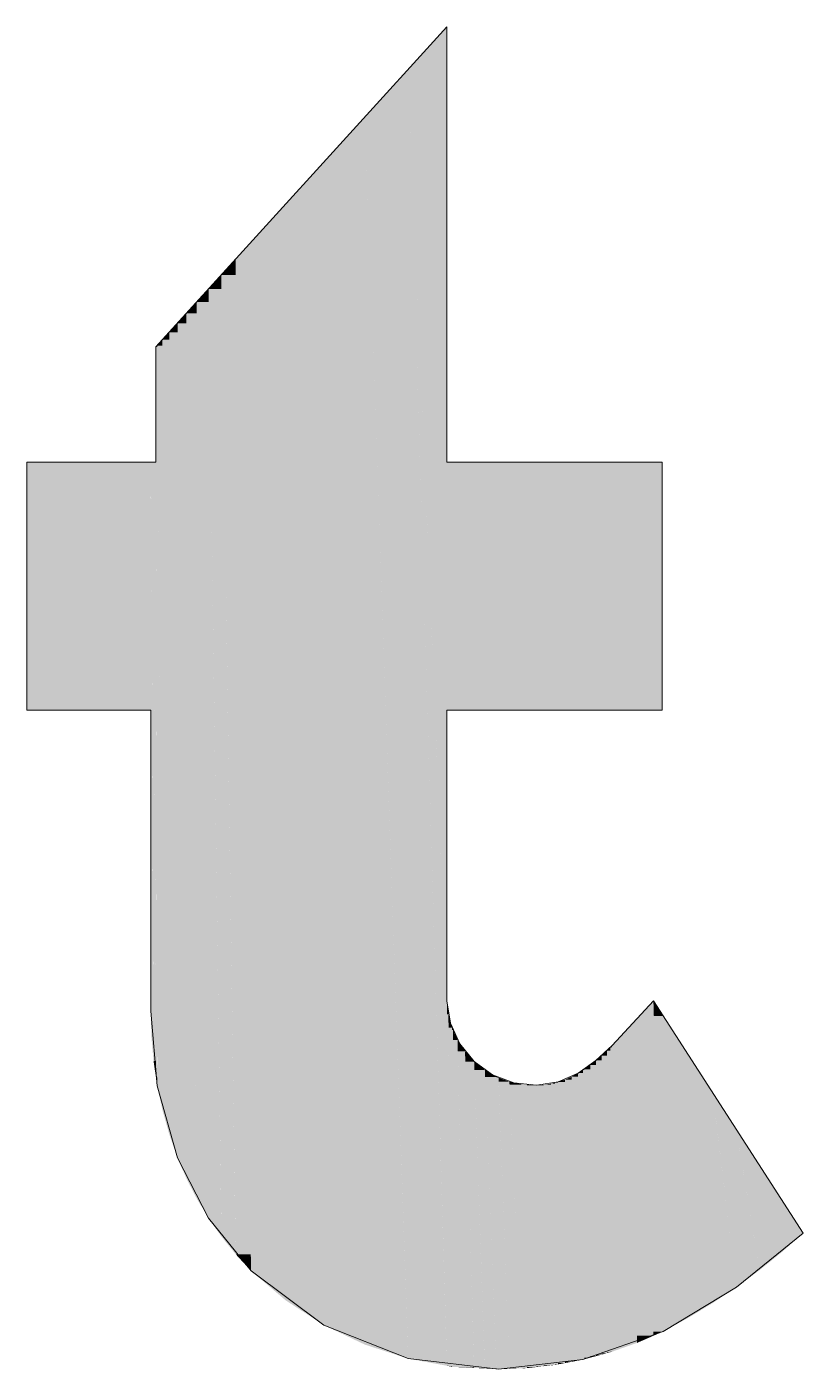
# Model space of a CAD drawing. Extents: x 885 to 2021, y 330 to 1122.
# Drawn here: x 1738.584 to 1740.891, y 648.903 to 652.893 of the extents above; entities that cross this region are included whole.
import ezdxf

# ---------------------------------------------------------------- set-up
doc = ezdxf.new("R2010")
doc.units = 0
doc.layers.get('0').update_dxf_attribs({"lineweight": 18})
doc.layers.add('P11_Plankopf_Ausführung_AF_4_800 Plankopf', color=7, linetype='Continuous', lineweight=25)

# ---------------------------------------------------------------- blocks, each defined once
blk = doc.blocks.new('Referenz-A0T8DI3SAL', base_point=(1729.7843, 502.0648))
at = {"layer": 'P11_Plankopf_Ausführung_AF_4_800 Plankopf', "color": 0, "linetype": 'Continuous', "lineweight": 13, "ltscale": 16.9}
for p, q in [((1739.8323, 652.8933), (1738.9674, 651.9418)), ((1739.8323, 651.5991), (1739.8323, 652.8933)), ((1738.9674, 651.9418), (1738.9674, 651.5991)), ((1738.9674, 651.5991), (1738.5837, 651.5991)), ((1738.5837, 651.5991), (1738.5837, 650.8625)), ((1740.4714, 651.5991), (1739.8323, 651.5991)), ((1740.4714, 650.8625), (1740.4714, 651.5991)), ((1738.5837, 650.8625), (1738.9521, 650.8625)), ((1738.9521, 650.8625), (1738.9521, 649.9673)), ((1739.8323, 649.9979), (1739.8323, 650.8625)), ((1739.8323, 650.8625), (1740.4714, 650.8625)), ((1739.8323, 649.9979), (1739.843, 649.9314)), ((1740.4458, 649.9979), (1740.323, 649.8649)), ((1740.8908, 649.3074), (1740.4458, 649.9979)), ((1738.9521, 649.9673), (1738.9712, 649.7455)), ((1739.843, 649.9314), (1739.8706, 649.8699)), ((1739.8706, 649.8699), (1739.9132, 649.8176)), ((1740.2751, 649.8208), (1740.323, 649.8649)), ((1739.9132, 649.8176), (1739.9678, 649.7781)), ((1740.222, 649.7831), (1740.2751, 649.8208)), ((1739.9678, 649.7781), (1740.0309, 649.7541)), ((1740.0309, 649.7541), (1740.0979, 649.7473)), ((1740.0979, 649.7473), (1740.1623, 649.7569)), ((1740.1623, 649.7569), (1740.222, 649.7831)), ((1738.9712, 649.7455), (1739.0315, 649.5312)), ((1739.0315, 649.5312), (1739.1236, 649.3522)), ((1739.1236, 649.3522), (1739.25, 649.1954)), ((1740.6927, 649.147), (1740.8908, 649.3074)), ((1739.25, 649.1954), (1739.4664, 649.0341)), ((1740.4746, 649.0151), (1740.6927, 649.147)), ((1739.4664, 649.0341), (1739.7173, 648.9344)), ((1740.2363, 648.9315), (1740.4746, 649.0151)), ((1739.7173, 648.9344), (1739.9854, 648.9032)), ((1739.9854, 648.9032), (1740.2363, 648.9315))]:
    blk.add_line(p, q, dxfattribs=at)
at = {"layer": 'P11_Plankopf_Ausführung_AF_4_800 Plankopf', "color": 0, "linetype": 'Continuous', "lineweight": 0, "ltscale": 0.0169}
for points in [[(1739.8323, 652.7668), (1739.7173, 652.7668), (1739.8323, 652.8933)], [(1739.7173, 652.6252), (1739.5886, 652.6252), (1739.7173, 652.7668)], [(1739.8316, 648.9344), (1739.7173, 648.9344), (1739.7173, 652.7668)], [(1739.8323, 651.5991), (1739.8323, 652.7668), (1739.7173, 652.7668)], [(1739.8323, 649.9979), (1739.7999, 649.9979), (1739.7173, 652.7668)], [(1739.8323, 650.8625), (1739.7964, 650.8625), (1739.7173, 652.7668)], [(1739.8323, 651.5991), (1739.7878, 651.5991), (1739.7173, 652.7668)], [(1739.5886, 652.4909), (1739.4664, 652.4909), (1739.5886, 652.6252)], [(1739.7158, 648.976), (1739.5886, 648.976), (1739.5886, 652.6252)], [(1739.7173, 648.9344), (1739.7173, 652.6252), (1739.5886, 652.6252)], [(1739.4664, 652.366), (1739.3529, 652.366), (1739.4664, 652.4909)], [(1739.5866, 649.0341), (1739.4664, 649.0341), (1739.4664, 652.4909)], [(1739.5886, 648.976), (1739.5886, 652.4909), (1739.4664, 652.4909)], [(1739.3529, 652.2528), (1739.25, 652.2528), (1739.3529, 652.366)], [(1739.4639, 649.1077), (1739.3529, 649.1077), (1739.3529, 652.366)], [(1739.4664, 649.0341), (1739.4664, 652.366), (1739.3529, 652.366)], [(1739.25, 652.2026), (1739.2044, 652.2026), (1739.25, 652.2528)], [(1739.3501, 649.1954), (1739.25, 649.1954), (1739.25, 652.2528)], [(1739.3529, 649.1077), (1739.3529, 652.2528), (1739.25, 652.2528)], [(1739.2044, 652.1561), (1739.1622, 652.1561), (1739.2044, 652.2026)], [(1739.2493, 649.2448), (1739.2044, 649.2448), (1739.2044, 652.2026)], [(1739.25, 649.1954), (1739.25, 652.2026), (1739.2044, 652.2026)], [(1739.1622, 652.1137), (1739.1236, 652.1137), (1739.1622, 652.1561)], [(1739.2036, 649.2971), (1739.1622, 649.2971), (1739.1622, 652.1561)], [(1739.2044, 649.2448), (1739.2044, 652.1561), (1739.1622, 652.1561)], [(1739.1236, 652.0755), (1739.0889, 652.0755), (1739.1236, 652.1137)], [(1739.1614, 649.3522), (1739.1236, 649.3522), (1739.1236, 652.1137)], [(1739.1622, 649.2971), (1739.1622, 652.1137), (1739.1236, 652.1137)], [(1739.0889, 652.0417), (1739.0581, 652.0417), (1739.0889, 652.0755)], [(1739.1229, 649.4097), (1739.0889, 649.4097), (1739.0889, 652.0755)], [(1739.1236, 649.3522), (1739.1236, 652.0755), (1739.0889, 652.0755)], [(1739.0581, 652.0124), (1739.0315, 652.0124), (1739.0581, 652.0417)], [(1739.0882, 649.4695), (1739.0581, 649.4695), (1739.0581, 652.0417)], [(1739.0889, 649.4097), (1739.0889, 652.0417), (1739.0581, 652.0417)], [(1739.0069, 651.9632), (1738.9868, 651.9632), (1739.0069, 651.9853)], [(1739.0315, 651.9853), (1739.0069, 651.9853), (1739.0315, 652.0124)], [(1739.0308, 649.6013), (1739.0069, 649.6013), (1739.0069, 651.9853)], [(1739.0315, 649.5312), (1739.0315, 651.9853), (1739.0069, 651.9853)], [(1739.0575, 649.5312), (1739.0315, 649.5312), (1739.0315, 652.0124)], [(1739.0581, 649.4695), (1739.0581, 652.0124), (1739.0315, 652.0124)], [(1738.9712, 651.9418), (1738.9674, 651.9418), (1738.9712, 651.946)], [(1738.9868, 651.946), (1738.9712, 651.946), (1738.9868, 651.9632)], [(1738.9863, 649.7455), (1738.9712, 649.7455), (1738.9712, 651.946)], [(1738.9868, 649.6729), (1738.9868, 651.946), (1738.9712, 651.946)], [(1739.0063, 649.6729), (1738.9868, 649.6729), (1738.9868, 651.9632)], [(1739.0069, 649.6013), (1739.0069, 651.9632), (1738.9868, 651.9632)], [(1738.968, 651.5991), (1738.9674, 651.5991), (1738.9674, 651.9418)], [(1738.9712, 649.7455), (1738.9712, 651.9418), (1738.9674, 651.9418)], [(1738.5837, 650.8625), (1738.9521, 650.8625), (1738.5837, 651.5991)], [(1738.9521, 650.8625), (1738.9521, 651.5991), (1738.5837, 651.5991)], [(1738.9528, 650.8625), (1738.9521, 650.8625), (1738.9521, 651.5991)], [(1738.9538, 649.893), (1738.9538, 651.5991), (1738.9521, 651.5991)], [(1738.9599, 649.893), (1738.9538, 649.893), (1738.9538, 651.5991)], [(1738.9602, 649.819), (1738.9602, 651.5991), (1738.9538, 651.5991)], [(1738.9672, 649.819), (1738.9602, 649.819), (1738.9602, 651.5991)], [(1738.9674, 649.7708), (1738.9674, 651.5991), (1738.9602, 651.5991)], [(1738.9712, 649.7455), (1738.968, 651.5991), (1738.9674, 651.5991)], [(1738.9711, 649.7708), (1738.9674, 649.7708), (1738.9674, 651.5991)], [(1739.8323, 650.8625), (1739.8323, 651.5991), (1739.7878, 651.5991)], [(1739.8323, 650.8625), (1740.4714, 650.8625), (1739.8323, 651.5991)], [(1740.4714, 650.8625), (1740.4714, 651.5991), (1739.8323, 651.5991)], [(1738.9538, 649.893), (1738.9528, 650.8625), (1738.9521, 650.8625)], [(1738.9537, 649.9673), (1738.9521, 649.9673), (1738.9521, 650.8625)], [(1739.8323, 649.9979), (1739.8323, 650.8625), (1739.7964, 650.8625)], [(1739.8323, 648.9133), (1739.8323, 649.9979), (1739.7999, 649.9979)], [(1739.8366, 648.9133), (1739.8323, 648.9133), (1739.8323, 649.9979)], [(1739.8366, 649.9577), (1739.8324, 649.9577), (1739.8323, 649.9979)], [(1740.4458, 649.9454), (1740.3973, 649.9454), (1740.4458, 649.9979)], [(1740.4746, 649.0151), (1740.4458, 649.0151), (1740.4458, 649.9979)], [(1740.4746, 649.9533), (1740.4471, 649.9533), (1740.4458, 649.9979)], [(1738.9538, 649.893), (1738.9537, 649.9673), (1738.9521, 649.9673)], [(1739.8366, 648.9125), (1739.8366, 649.9577), (1739.8324, 649.9577)], [(1739.8472, 648.9125), (1739.8366, 648.9125), (1739.8366, 649.9577)], [(1739.8472, 649.9185), (1739.837, 649.9185), (1739.8366, 649.9577)], [(1740.4746, 649.0151), (1740.4746, 649.9533), (1740.4471, 649.9533)], [(1740.5493, 649.0557), (1740.4746, 649.0557), (1740.4746, 649.9533)], [(1740.5493, 649.8374), (1740.4842, 649.8374), (1740.4746, 649.9533)], [(1739.8472, 648.9106), (1739.8472, 649.9185), (1739.837, 649.9185)], [(1739.8503, 648.9106), (1739.8472, 648.9106), (1739.8472, 649.9185)], [(1739.8503, 649.9117), (1739.8472, 649.9117), (1739.8472, 649.9185)], [(1739.8503, 648.91), (1739.8503, 649.9117), (1739.8472, 649.9117)], [(1739.8638, 648.91), (1739.8503, 648.91), (1739.8503, 649.9117)], [(1739.8638, 649.8816), (1739.8507, 649.8816), (1739.8503, 649.9117)], [(1740.3973, 649.8649), (1740.323, 649.8649), (1740.3973, 649.9454)], [(1740.4458, 649.0025), (1740.3973, 649.0025), (1740.3973, 649.9454)], [(1740.4458, 649.0025), (1740.4458, 649.9454), (1740.3973, 649.9454)], [(1738.9602, 649.819), (1738.9599, 649.893), (1738.9538, 649.893)], [(1739.8638, 648.9093), (1739.8638, 649.8816), (1739.8507, 649.8816)], [(1739.886, 648.9093), (1739.8638, 648.9093), (1739.8638, 649.8816)], [(1739.886, 649.8476), (1739.8646, 649.8476), (1739.8638, 649.8816)], [(1739.886, 648.9082), (1739.886, 649.8476), (1739.8646, 649.8476)], [(1739.9131, 648.9082), (1739.886, 648.9082), (1739.886, 649.8476)], [(1739.9132, 649.8176), (1739.8868, 649.8176), (1739.886, 649.8476)], [(1740.2917, 649.8208), (1740.2751, 649.8208), (1740.2917, 649.8348)], [(1740.3077, 649.8348), (1740.2917, 649.8348), (1740.3077, 649.8496)], [(1740.3077, 648.9506), (1740.2917, 648.9506), (1740.2917, 649.8348)], [(1740.3077, 648.9506), (1740.3077, 649.8348), (1740.2917, 649.8348)], [(1740.3178, 649.8496), (1740.3077, 649.8496), (1740.3178, 649.8597)], [(1740.3178, 648.9533), (1740.3077, 648.9533), (1740.3077, 649.8496)], [(1740.3178, 648.9533), (1740.3178, 649.8496), (1740.3077, 649.8496)], [(1740.323, 649.8597), (1740.3178, 649.8597), (1740.323, 649.8649)], [(1740.323, 648.9552), (1740.3178, 648.9552), (1740.3178, 649.8597)], [(1740.323, 648.9552), (1740.323, 649.8597), (1740.3178, 649.8597)], [(1740.3973, 648.9813), (1740.323, 648.9813), (1740.323, 649.8649)], [(1740.3973, 648.9813), (1740.3973, 649.8649), (1740.323, 649.8649)], [(1740.5493, 649.0557), (1740.5493, 649.8374), (1740.4842, 649.8374)], [(1740.622, 649.0997), (1740.5493, 649.0997), (1740.5493, 649.8374)], [(1740.622, 649.7245), (1740.5604, 649.7245), (1740.5493, 649.8374)], [(1738.9674, 649.7708), (1738.9672, 649.819), (1738.9602, 649.819)], [(1739.9132, 648.9069), (1739.9132, 649.8176), (1739.8868, 649.8176)], [(1739.9447, 648.9069), (1739.9132, 648.9069), (1739.9132, 649.8176)], [(1739.9448, 649.7922), (1739.9141, 649.7922), (1739.9132, 649.8176)], [(1739.9448, 648.9053), (1739.9448, 649.7922), (1739.9141, 649.7922)], [(1739.9798, 648.9053), (1739.9448, 648.9053), (1739.9448, 649.7922)], [(1739.9799, 649.772), (1739.9456, 649.772), (1739.9448, 649.7922)], [(1740.2363, 649.7831), (1740.222, 649.7831), (1740.2363, 649.7924)], [(1740.2402, 649.7924), (1740.2363, 649.7924), (1740.2402, 649.7949)], [(1740.2402, 648.9325), (1740.2363, 648.9325), (1740.2363, 649.7924)], [(1740.2402, 648.9325), (1740.2402, 649.7924), (1740.2363, 649.7924)], [(1740.2579, 649.7949), (1740.2402, 649.7949), (1740.2579, 649.8075)], [(1740.2579, 648.9373), (1740.2402, 648.9373), (1740.2402, 649.7949)], [(1740.2579, 648.9373), (1740.2579, 649.7949), (1740.2402, 649.7949)], [(1740.2751, 649.8075), (1740.2579, 649.8075), (1740.2751, 649.8208)], [(1740.2751, 648.9419), (1740.2579, 648.9419), (1740.2579, 649.8075)], [(1740.2751, 648.9419), (1740.2751, 649.8075), (1740.2579, 649.8075)], [(1740.2917, 648.9463), (1740.2751, 648.9463), (1740.2751, 649.8208)], [(1740.2917, 648.9463), (1740.2917, 649.8208), (1740.2751, 649.8208)], [(1738.9712, 649.7455), (1738.9711, 649.7708), (1738.9674, 649.7708)], [(1739.9799, 648.9035), (1739.9799, 649.772), (1739.9456, 649.772)], [(1739.9854, 648.9035), (1739.9799, 648.9035), (1739.9799, 649.772)], [(1739.9854, 649.7699), (1739.9799, 649.7699), (1739.9799, 649.772)], [(1739.9854, 648.9032), (1739.9854, 649.7699), (1739.9799, 649.7699)], [(1740.0178, 648.9044), (1739.9854, 648.9044), (1739.9854, 649.7699)], [(1740.0178, 649.7576), (1739.9859, 649.7576), (1739.9854, 649.7699)], [(1740.0178, 648.9044), (1740.0178, 649.7576), (1739.9859, 649.7576)], [(1740.0575, 648.9059), (1740.0178, 648.9059), (1740.0178, 649.7576)], [(1740.0575, 649.7493), (1740.0182, 649.7493), (1740.0178, 649.7576)], [(1740.1412, 649.7486), (1740.1197, 649.7486), (1740.1412, 649.7518)], [(1740.1535, 649.7518), (1740.1412, 649.7518), (1740.1535, 649.7548)], [(1740.1535, 648.9158), (1740.1412, 648.9158), (1740.1412, 649.7518)], [(1740.1535, 648.9158), (1740.1535, 649.7518), (1740.1412, 649.7518)], [(1740.1623, 649.7548), (1740.1535, 649.7548), (1740.1623, 649.7569)], [(1740.1623, 648.9174), (1740.1535, 648.9174), (1740.1535, 649.7548)], [(1740.1623, 648.9174), (1740.1623, 649.7548), (1740.1535, 649.7548)], [(1740.183, 649.7569), (1740.1623, 649.7569), (1740.183, 649.7639)], [(1740.183, 648.9214), (1740.1623, 648.9214), (1740.1623, 649.7569)], [(1740.183, 648.9214), (1740.183, 649.7569), (1740.1623, 649.7569)], [(1740.2029, 649.7639), (1740.183, 649.7639), (1740.2029, 649.7726)], [(1740.2029, 648.9251), (1740.183, 648.9251), (1740.183, 649.7639)], [(1740.2029, 648.9251), (1740.2029, 649.7639), (1740.183, 649.7639)], [(1740.222, 649.7726), (1740.2029, 649.7726), (1740.222, 649.7831)], [(1740.222, 648.9287), (1740.2029, 648.9287), (1740.2029, 649.7726)], [(1740.222, 648.9287), (1740.222, 649.7726), (1740.2029, 649.7726)], [(1740.2363, 648.9315), (1740.222, 648.9315), (1740.222, 649.7831)], [(1740.2363, 648.9315), (1740.2363, 649.7831), (1740.222, 649.7831)], [(1738.9868, 649.6729), (1738.9863, 649.7455), (1738.9712, 649.7455)], [(1740.0575, 648.9059), (1740.0575, 649.7493), (1740.0182, 649.7493)], [(1740.0697, 648.9063), (1740.0575, 648.9063), (1740.0575, 649.7493)], [(1740.0697, 649.7487), (1740.0575, 649.7487), (1740.0575, 649.7493)], [(1740.0697, 648.9063), (1740.0697, 649.7487), (1740.0575, 649.7487)], [(1740.0979, 648.9095), (1740.0697, 648.9095), (1740.0697, 649.7487)], [(1740.0979, 649.7473), (1740.0697, 649.7473), (1740.0697, 649.7487)], [(1740.0979, 648.9095), (1740.0979, 649.7473), (1740.0697, 649.7473)], [(1740.1197, 649.7473), (1740.0979, 649.7473), (1740.1197, 649.7486)], [(1740.1197, 648.912), (1740.0979, 648.912), (1740.0979, 649.7473)], [(1740.1197, 648.912), (1740.1197, 649.7473), (1740.0979, 649.7473)], [(1740.1412, 648.9144), (1740.1197, 648.9144), (1740.1197, 649.7486)], [(1740.1412, 648.9144), (1740.1412, 649.7486), (1740.1197, 649.7486)], [(1740.622, 649.0997), (1740.622, 649.7245), (1740.5604, 649.7245)], [(1740.6927, 649.147), (1740.622, 649.147), (1740.622, 649.7245)], [(1740.6927, 649.6148), (1740.6355, 649.6148), (1740.622, 649.7245)], [(1739.0069, 649.6013), (1739.0063, 649.6729), (1738.9868, 649.6729)], [(1739.0315, 649.5312), (1739.0308, 649.6013), (1739.0069, 649.6013)], [(1740.6927, 649.147), (1740.6927, 649.6148), (1740.6355, 649.6148)], [(1740.7612, 649.1974), (1740.6927, 649.1974), (1740.6927, 649.6148)], [(1740.7612, 649.5085), (1740.7102, 649.5085), (1740.6927, 649.6148)], [(1739.0581, 649.4695), (1739.0575, 649.5312), (1739.0315, 649.5312)], [(1740.7612, 649.1974), (1740.7612, 649.5085), (1740.7102, 649.5085)], [(1740.8273, 649.2509), (1740.7612, 649.2509), (1740.7612, 649.5085)], [(1740.8273, 649.406), (1740.7875, 649.406), (1740.7612, 649.5085)], [(1739.0889, 649.4097), (1739.0882, 649.4695), (1739.0581, 649.4695)], [(1739.1236, 649.3522), (1739.1229, 649.4097), (1739.0889, 649.4097)], [(1740.8273, 649.2509), (1740.8273, 649.406), (1740.7875, 649.406)], [(1740.8908, 649.3074), (1740.8273, 649.3074), (1740.8273, 649.406)], [(1739.1622, 649.2971), (1739.1614, 649.3522), (1739.1236, 649.3522)], [(1739.2044, 649.2448), (1739.2036, 649.2971), (1739.1622, 649.2971)], [(1740.8273, 649.2509), (1740.8908, 649.3074), (1740.8273, 649.3074)], [(1739.25, 649.1954), (1739.2493, 649.2448), (1739.2044, 649.2448)], [(1740.7612, 649.1974), (1740.8273, 649.2509), (1740.7612, 649.2509)], [(1739.3529, 649.1077), (1739.3501, 649.1954), (1739.25, 649.1954)], [(1740.6927, 649.147), (1740.7612, 649.1974), (1740.6927, 649.1974)], [(1740.622, 649.0997), (1740.6927, 649.147), (1740.622, 649.147)], [(1739.4664, 649.0341), (1739.4639, 649.1077), (1739.3529, 649.1077)], [(1740.5493, 649.0557), (1740.622, 649.0997), (1740.5493, 649.0997)], [(1739.5886, 648.976), (1739.5866, 649.0341), (1739.4664, 649.0341)], [(1740.4746, 649.0151), (1740.5493, 649.0557), (1740.4746, 649.0557)], [(1740.3973, 648.9813), (1740.4458, 649.0025), (1740.3973, 649.0025)], [(1740.4458, 649.0025), (1740.4746, 649.0151), (1740.4458, 649.0151)], [(1739.7173, 648.9344), (1739.7158, 648.976), (1739.5886, 648.976)], [(1740.3077, 648.9506), (1740.3178, 648.9533), (1740.3077, 648.9533)], [(1740.3178, 648.9533), (1740.323, 648.9552), (1740.3178, 648.9552)], [(1740.323, 648.9552), (1740.3973, 648.9813), (1740.323, 648.9813)], [(1739.8323, 648.9133), (1739.8316, 648.9344), (1739.7173, 648.9344)], [(1739.8366, 648.9125), (1739.8366, 648.9133), (1739.8323, 648.9133)], [(1739.8472, 648.9106), (1739.8472, 648.9125), (1739.8366, 648.9125)], [(1740.0979, 648.9095), (1740.1197, 648.912), (1740.0979, 648.912)], [(1740.1197, 648.912), (1740.1412, 648.9144), (1740.1197, 648.9144)], [(1740.1412, 648.9144), (1740.1535, 648.9158), (1740.1412, 648.9158)], [(1740.1535, 648.9158), (1740.1623, 648.9174), (1740.1535, 648.9174)], [(1740.1623, 648.9174), (1740.183, 648.9214), (1740.1623, 648.9214)], [(1740.183, 648.9214), (1740.2029, 648.9251), (1740.183, 648.9251)], [(1740.2029, 648.9251), (1740.222, 648.9287), (1740.2029, 648.9287)], [(1740.222, 648.9287), (1740.2363, 648.9315), (1740.222, 648.9315)], [(1740.2363, 648.9315), (1740.2402, 648.9325), (1740.2363, 648.9325)], [(1740.2402, 648.9325), (1740.2579, 648.9373), (1740.2402, 648.9373)], [(1740.2579, 648.9373), (1740.2751, 648.9419), (1740.2579, 648.9419)], [(1740.2751, 648.9419), (1740.2917, 648.9463), (1740.2751, 648.9463)], [(1740.2917, 648.9463), (1740.3077, 648.9506), (1740.2917, 648.9506)], [(1739.8503, 648.91), (1739.8503, 648.9106), (1739.8472, 648.9106)], [(1739.8638, 648.9093), (1739.8638, 648.91), (1739.8503, 648.91)], [(1739.886, 648.9082), (1739.886, 648.9093), (1739.8638, 648.9093)], [(1739.9132, 648.9069), (1739.9131, 648.9082), (1739.886, 648.9082)], [(1739.9448, 648.9053), (1739.9447, 648.9069), (1739.9132, 648.9069)], [(1739.9799, 648.9035), (1739.9798, 648.9053), (1739.9448, 648.9053)], [(1739.9854, 648.9032), (1739.9854, 648.9035), (1739.9799, 648.9035)], [(1739.9854, 648.9032), (1740.0178, 648.9044), (1739.9854, 648.9044)], [(1740.0178, 648.9044), (1740.0575, 648.9059), (1740.0178, 648.9059)], [(1740.0575, 648.9059), (1740.0697, 648.9063), (1740.0575, 648.9063)], [(1740.0697, 648.9063), (1740.0979, 648.9095), (1740.0697, 648.9095)]]:
    blk.add_solid(points, dxfattribs=at)

msp = doc.modelspace()

# ---------------------------------------------------------------- block references
at = {"color": 8, "lineweight": 25, "ltscale": 0.25, "true_color": 0x808080}
msp.add_blockref('Referenz-A0T8DI3SAL', (1729.7843, 502.0648), dxfattribs=at)

doc.saveas('drawing.dxf')
